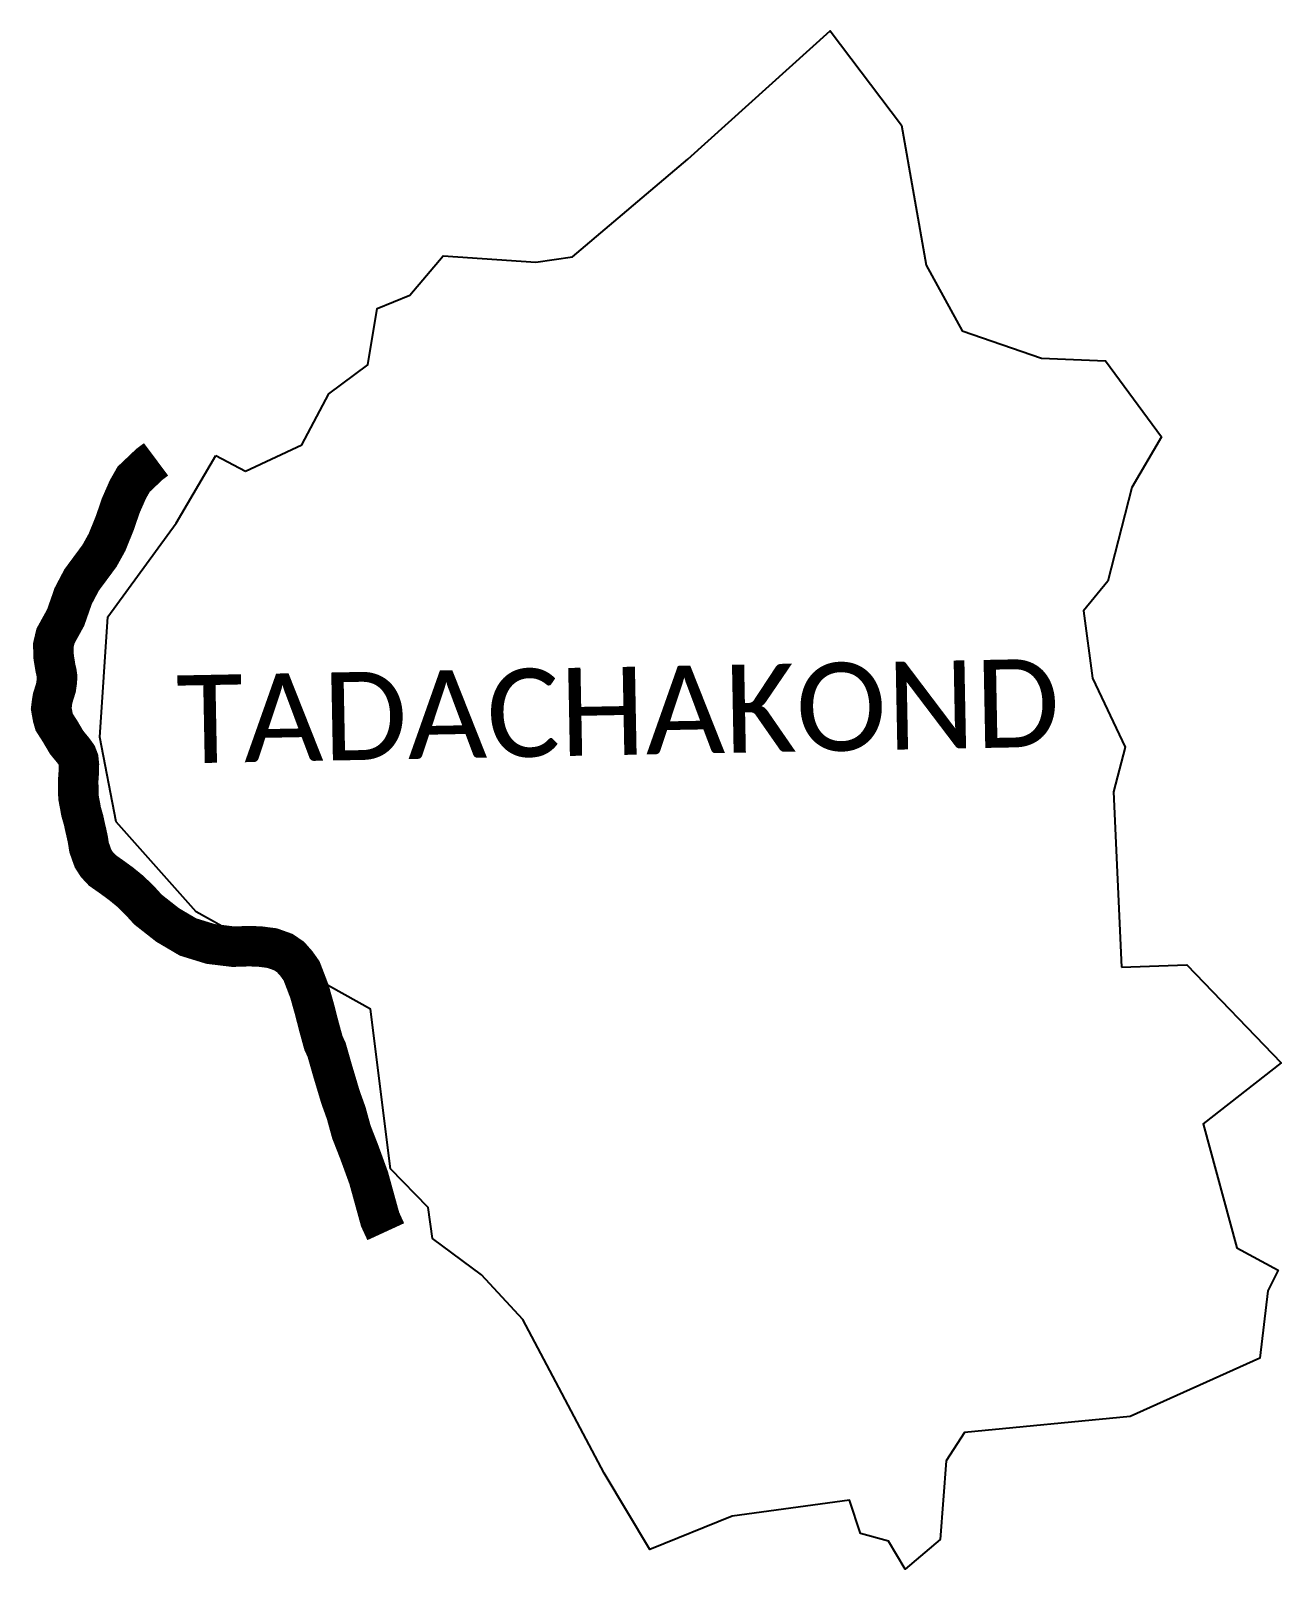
# Model space of a CAD drawing. Header units: metres. Extents: x 296620 to 298165, y 1974913 to 1976815.
import ezdxf

# ---------------------------------------------------------------- set-up
doc = ezdxf.new("R2010")
doc.units = ezdxf.units.M
for name, color, linetype in [('NATURALLY PROTECTED', 3, 'Continuous'), ('village', 3, 'Continuous'), ('VILLAGE NAME', 250, 'Continuous')]:
    doc.layers.add(name, color=color, linetype=linetype)
doc.styles.get("Standard").update_dxf_attribs({"font": 'calibri.ttf'})

msp = doc.modelspace()

# ---------------------------------------------------------------- linework, layer by layer
at = {"layer": 'NATURALLY PROTECTED', "color": 116, "true_color": 0x136734, "const_width": 50, "flags": 128}
msp.add_lwpolyline([(296775.1, 1976285), (296766.8, 1976278.8), (296747.4, 1976260.4), (296740.2, 1976247.7), (296731.2, 1976227.2), (296724.4, 1976207), (296714.5, 1976182.6), (296705.2, 1976165.8), (296683.1, 1976135.9), (296672.7, 1976116.1), (296672.3, 1976114.9), (296663.4, 1976089.5), (296650.9, 1976066.8), (296648.1, 1976055), (296648.6, 1976040.5), (296650.8, 1976027.1), (296652.2, 1976021), (296652.9, 1976016.1), (296652.4, 1976009.9), (296651.4, 1976002.8), (296647.5, 1975990.3), (296646.6, 1975985.3), (296645.6, 1975977.1), (296647.6, 1975966), (296649.3, 1975960.2), (296656.4, 1975949.1), (296662.3, 1975939.1), (296664.6, 1975935.2), (296673, 1975925), (296677.1, 1975919.3), (296679.1, 1975914.1), (296679.8, 1975907.7), (296679.7, 1975899.5), (296678.9, 1975888.3), (296679, 1975880.8), (296679, 1975873.3), (296679.2, 1975867.3), (296681, 1975858.2), (296682.4, 1975850.1), (296685.5, 1975839.3), (296687.4, 1975830.5), (296689.4, 1975821.9), (296691, 1975814.2), (296692.3, 1975805.7), (296694.7, 1975798.7), (296697.3, 1975791.6), (296702, 1975784.3), (296708.7, 1975777.1), (296720.4, 1975768.9), (296731.9, 1975760.5), (296743.4, 1975751.1), (296755.6, 1975739.1), (296759.1, 1975735.3), (296765.1, 1975728.7), (296789.4, 1975709.6), (296814.5, 1975694.8), (296842.4, 1975686.2), (296870.5, 1975682.8), (296885.9, 1975683.3), (296891.1, 1975683.4), (296903.1, 1975683), (296918.6, 1975681), (296932.3, 1975676.1), (296941.2, 1975670.1), (296948.7, 1975661.6), (296954.9, 1975652.8), (296964.6, 1975627.5), (296971, 1975604.8), (296976.1, 1975584.9), (296980.3, 1975569.6), (296981.9, 1975563.8), (296985.8, 1975555.3), (296993.4, 1975528.8), (297002.9, 1975497), (297010, 1975477.2), (297016.4, 1975453.9), (297025.8, 1975429.9), (297037.7, 1975397.3), (297051.9, 1975345.8), (297058.9, 1975330.6)], dxfattribs=at)
at = {"layer": 'village', "flags": 128}
msp.add_lwpolyline([(296848.9, 1976289.7), (296885.4, 1976270.4)], dxfattribs=at)
at = {"layer": 'village', "color": 3, "true_color": 0x00ff00}
for points in [[(296885.4, 1976270.4, 0), (296955, 1976302.9, 0), (296988.4, 1976365.9, 0), (297036.9, 1976401.7, 0), (297048.4, 1976471.5, 0), (297088.8, 1976487.9, 0), (297129.9, 1976536.6, 0), (297244.3, 1976528.7, 0), (297289.5, 1976535.1, 0), (297432.2, 1976655.9, 0), (297608, 1976814.6, 0), (297696.1, 1976697.8, 0), (297726.7, 1976524.9, 0), (297770.9, 1976443.8, 0), (297869.1, 1976410.2, 0), (297948, 1976406.8, 0), (298017.2, 1976312.9, 0), (297980.7, 1976250.3, 0), (297950.8, 1976134.6, 0), (297920.8, 1976098, 0), (297932.2, 1976014.7, 0), (297972.4, 1975929.3, 0), (297957.8, 1975874.3, 0), (297968, 1975657.3, 0)], [(297968, 1975657.3, 0), (298048.7, 1975660.5, 0), (298165.2, 1975539.3, 0), (298068.7, 1975463.9, 0), (298110.2, 1975310.7, 0), (298161.6, 1975283.2, 0), (298148.5, 1975257.7, 0), (298138.7, 1975174.4, 0), (297978.7, 1975102.2, 0), (297773.9, 1975082.4, 0), (297751.2, 1975047.5, 0), (297744, 1974950.4, 0), (297700.5, 1974913.5, 0), (297679.8, 1974948.1, 0), (297645.3, 1974957.6, 0), (297631.6, 1974999, 0), (297486.8, 1974979, 0), (297385.2, 1974937.8, 0), (297328.7, 1975032, 0), (297228.2, 1975222.1, 0), (297177.3, 1975277.2, 0), (297116.8, 1975322.3, 0), (297111.2, 1975360.6, 0), (297064.6, 1975408.4, 0), (297040.2, 1975605.4, 0), (296824.7, 1975725.7, 0), (296726, 1975837, 0), (296705.8, 1975941.7, 0), (296715.7, 1976090.5, 0), (296799.8, 1976206, 0), (296848.9, 1976289.7, 0)]]:
    msp.add_polyline3d(points, dxfattribs=at)

# ---------------------------------------------------------------- texts
at = {"layer": 'VILLAGE NAME', "insert": (296799.4, 1976017.9), "char_height": 108.748, "attachment_point": 1, "rotation": 1.1028}
msp.add_mtext_dynamic_manual_height_columns('TADACHAKOND', width=1571.314, gutter_width=543.7, heights=[0], dxfattribs=at)

doc.saveas('drawing.dxf')
